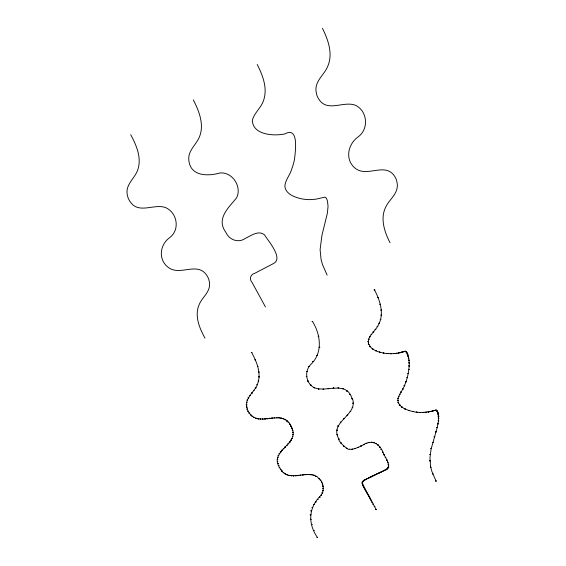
<?xml version="1.0" encoding="UTF-8"?>
<svg xmlns="http://www.w3.org/2000/svg" width="566" height="566" viewBox="0 0 566 566"><rect width="100%" height="100%" fill="white"/><g stroke="black" fill="none" stroke-linecap="round" stroke-linejoin="round"><path stroke-width="0.85" d="M374.487 289.905C380.239 300.758 384.944 315.029 377.6 326.299C374.536 332.016 366.938 336.664 368.544 343.958C368.381 343.909 368.261 344.156 368.303 344.305C368.402 344.751 369.096 344.602 368.968 344.128C371.812 352.731 388.545 354.91 397.82 353.113C400.594 353.347 403.848 350.276 406.367 352.031C410.548 359.177 409.303 368.261 407.697 375.987A61.453 59.43 0.4 0 1 404.895 384.54C403.141 390.094 398.308 394.481 397.799 400.403C398.775 407.711 407.322 410.272 413.484 411.68A42.556 40.816 -11.9 0 0 421.196 412.487C438.905 411.305 431.278 409.996 435.091 410.619C436.91 409.268 438.282 412.939 437.589 411.638M435.65 410.371L435.969 409.961L436.832 410.3L435.296 410.251L437.447 411.114L437.058 411.355L438.077 413.279L438.544 420.439L437.242 427.394L431.066 449.234L429.955 457.887L430.634 466.717L431.816 471.266L436.053 481.058M437.497 411.659C436.351 410.852 437.348 410.98 435.954 410.286M406.091 351.705L406.664 351.889L406.296 352.328L406.912 352.172L407.386 353.693L406.084 351.769M437.759 412.352C437.065 413.47 439.075 412.487 437.773 412.253M435.523 410.286L434.9 410.315L436.004 410.293M265.461 306.942L252.132 282.568C248.976 279.137 250.349 274.319 254.919 273.229L273.406 263.586C283.92 258.45 267.909 240.614 264.428 234.763C258.386 229.938 251.056 235.732 245.375 238.357C238.442 243.43 229.159 239.857 225.827 232.308C215.915 218.823 228.48 207.807 236.524 197.923C242.298 187.006 232.329 171.456 219.785 173.019C206.852 176.656 189.136 176.076 188.726 158.551C188.697 150.966 194.768 145.66 198.192 139.469C205.225 126.727 199.487 111.778 193.324 99.941M376.157 509.485L363.28 485.883L362.473 483.895L362.466 482.14L364.129 480.308L366.796 479.218L366.414 478.709L366.259 479.112L384.887 470.197C392.882 467.141 385.411 457.929 383.281 453.161C380.09 443.511 371.261 438.898 362.438 445.322C360.103 446.765 350.538 450.805 349.654 448.93C350.121 452.213 337.93 441.544 338.73 438.834C329.058 421.451 358.278 415.501 352.512 398.747C352.554 398.414 352.087 398.294 351.932 398.478C351.712 398.606 351.854 399.087 352.208 399.044C346.725 379.786 326.377 393.144 313.783 387.477C305.718 382.956 304.253 371.176 310.649 364.589C323.002 353.177 320.809 334.633 312.467 321.488M317.37 537.396C307.246 522.991 308.866 506.252 321.516 494.939C321.644 495.215 321.417 495.384 321.233 495.392C320.059 494.882 323.511 493.191 322.712 491.734A14.483 13.577 6.4 0 0 323.172 487.093L322.578 484.135A15.169 14.214 6.5 0 0 320.54 480.159C317.052 477.442 318.269 476.558 315.517 476.02C315.488 476.289 315.842 476.466 316.047 476.303C304.841 470.282 287.096 483.166 279.632 467.714C268.56 450.656 300.475 444.275 291.582 427.358C283.955 407.159 260.07 428.002 249.422 413.286A15.473 14.766 14.3 0 1 247.278 409.183L246.62 406.119A14.773 14.1 14.4 0 1 247.002 401.287C249.09 394.382 255.79 390.066 257.884 383.111C261.358 372.612 256.589 361.639 251.651 352.455M204.977 338.114C199.437 328.131 194.188 315.623 199.246 304.388C201.751 298.374 207.453 294.179 209.165 287.804A15.303 14.773 37.2 0 0 209.512 282.682L208.797 279.427A16.032 15.466 37.2 0 0 206.555 275.069C197.753 262.093 181.608 274.864 170.196 268.652C157.985 261.598 158.876 245.283 169.85 237.487C180.214 229.633 177.208 212.752 165.767 207.665C154.299 203.222 138.811 214.535 130.279 201.871A16.598 15.862 53.6 0 1 127.916 197.357L127.131 193.982A15.855 15.148 53.6 0 1 127.378 188.641C129.303 181.099 136.264 176.09 138.182 168.491C141.479 156.782 136.165 144.839 130.711 134.673M327.134 275.161L322.429 264.4L321.064 259.398L320.101 249.663L321.927 235.47L327.403 213.071L328.047 206.342L327.502 201.178L326.476 198.319L325.047 197.102L315.75 199.211L309.644 199.635A45.195 44.396 86.2 0 1 301.565 198.815C294.879 197.315 285.943 194.301 284.847 186.476C285.172 180.03 290.139 175.014 291.794 168.909A65.946 63.972 68.5 0 0 294.483 159.435C295.112 153.174 299.577 125.694 284.811 133.944C273.795 136.229 253.037 135.062 252.295 120.494C254.233 112.577 261.725 107.462 263.855 99.545C267.569 87.581 262.582 75.108 257.226 64.489M390.031 242.743C384.597 232.053 379.97 218.745 385.658 207.206C388.538 200.852 394.636 196.437 396.724 189.681A15.848 15.6 -60.1 0 0 397.318 184.283L396.731 180.858A16.591 16.336 -60.3 0 0 394.608 176.259C385.786 162.548 368.898 176.182 357.203 169.623C344.432 161.763 347.015 144.663 358.299 136.746C369.074 128.836 367.49 110.986 355.441 105.276C343.668 100.578 327.452 112.691 318.899 99.283A17.263 16.711 -85.4 0 1 316.663 94.529L315.998 90.97A16.478 15.954 -85.6 0 1 316.5 85.325C318.502 78.242 324.714 73.474 327.537 66.774C333.303 54.166 328.209 39.924 322.457 28.3M404.442 351.429C406.82 351.571 405.624 351.946 404.846 351.274C406.678 350.651 403.183 351.981 404.442 351.408M404.69 408.928L405.376 408.949L404.697 408.907M404.747 385.679L404.053 385.708L404.747 385.679M405.617 381.781L406.303 381.795L405.617 381.76M406.933 377.614L407.619 377.628L406.933 377.593M407.187 354.167L407.881 354.182L407.187 354.167M407.534 355.165L408.228 355.179L407.534 355.144M407.909 373.44L408.602 373.454L407.909 373.44M407.902 356.46L408.595 356.474L407.902 356.46M408.27 358.122L408.963 358.137L408.27 358.101M408.397 410.435L409.084 410.456L408.397 410.414M408.525 369.492L409.218 369.506L408.532 369.471M408.595 360.245L409.289 360.259L408.595 360.217M408.801 365.94L409.494 365.954L408.808 365.912M408.801 362.848L409.494 362.863L408.801 362.848M412.366 411.517L413.053 411.553L412.373 411.468M416.286 412.168L416.972 412.182L416.286 412.168M419.922 412.451L420.602 412.473L419.922 412.43M423.127 412.451L423.807 412.465L423.127 412.451M425.851 412.239L426.538 412.253L425.851 412.218M428.087 411.921L428.766 411.935L428.087 411.921M429.856 411.574L430.535 411.595L429.856 411.553M429.615 460.858L430.294 460.901L429.622 460.816M429.863 454.569L430.542 454.583L429.87 454.548M430.408 467.247L431.087 467.268L430.408 467.226M430.91 448.378L431.589 448.392L430.91 448.357M431.242 411.256L431.922 411.291L431.242 411.206M432.325 410.973L433.011 410.966L432.325 410.973M432.431 442.414L433.11 442.428L432.431 442.414M432.403 473.876L433.075 473.898L432.403 473.855M434.101 436.853L434.78 436.846L434.101 436.853M435.643 431.851L436.322 431.886L435.65 431.801M435.714 481.043L436.386 481.065L435.714 481.022M436.874 427.493L437.553 427.514L436.874 427.472M437.716 423.807L438.402 423.821L437.716 423.785M437.808 413.541L438.487 413.562L437.808 413.52M438.042 414.715L438.728 414.729L438.049 414.694M438.176 420.743L438.855 420.757L438.176 420.715M438.233 416.243L438.912 416.236L438.233 416.243M438.303 418.232L438.99 418.267L438.31 418.182M246.21 404.754L246.889 404.817L246.21 404.754M246.408 402.426L247.08 402.511L246.408 402.405M246.408 407.032L247.08 407.117L246.408 407.004M247.031 400.077L247.703 400.162L247.031 400.056M246.967 409.211L247.639 409.296L246.974 409.168M248.113 397.749L248.792 397.813L248.113 397.749M247.844 411.263L248.516 411.348L247.844 411.241M249.012 413.152L249.684 413.215L249.012 413.152M249.648 395.443L250.328 395.528L249.656 395.422M251.304 352.427L251.99 352.512L251.311 352.377M250.427 414.843L251.099 414.928L250.434 414.821M251.481 393.073L252.16 393.137L251.481 393.073M252.068 416.293L252.74 416.378L252.075 416.251M253.427 390.547L254.106 390.639L253.434 390.505M255.011 359.905L255.69 359.969L255.011 359.905M253.893 417.475L254.566 417.538L253.893 417.475M255.308 387.767L255.988 387.83L255.308 387.767M257.36 366.393L258.039 366.478L257.36 366.372M256.943 384.618L257.622 384.703L256.95 384.576M255.86 418.352L256.532 418.437L255.867 418.324M258.146 381.01L258.825 381.102L258.153 380.968M258.542 372.003L259.221 372.088L258.549 371.954M258.74 376.843L259.419 376.928L258.747 376.793M257.954 418.882L258.627 418.946L257.954 418.882M260.141 419.116L260.813 419.201L260.148 419.073M262.398 419.109L263.07 419.194L262.405 419.066M264.711 418.925L265.383 419.01L264.718 418.904M267.067 418.628L267.739 418.691L267.067 418.628M269.43 418.281L270.109 418.345L269.43 418.281M271.793 417.949L272.465 418.033L271.8 417.927M274.135 417.694L274.807 417.779L274.142 417.651M276.434 417.581L277.107 417.666L276.434 417.559M278.663 417.673L279.335 417.758L278.67 417.651M277.184 459.359L277.849 459.443L277.191 459.316M277.241 461.41L277.906 461.495L277.241 461.389M277.46 457.349L278.125 457.434L277.46 457.328M277.609 463.476L278.274 463.54L277.609 463.476M278.09 455.439L278.755 455.517L278.09 455.411M278.26 465.507L278.932 465.57L278.26 465.507M279.052 453.614L279.717 453.699L279.059 453.571M280.814 418.033L281.486 418.118L280.814 418.012M279.18 467.466L279.845 467.551L279.187 467.445M280.276 451.88L280.948 451.937L280.276 451.88M280.34 469.313L281.005 469.377L280.34 469.313M282.851 418.72L283.531 418.783L282.851 418.72M281.705 450.196L282.377 450.26L281.705 450.196M281.712 471.004L282.384 471.068L281.712 471.004M283.269 448.555L283.934 448.64L283.269 448.534M284.769 419.731L285.441 419.816L284.776 419.682M283.283 472.504L283.948 472.589L283.29 472.483M284.896 446.928L285.568 446.991L284.896 446.928M286.53 421.026L287.203 421.083L286.53 421.026M285.023 473.763L285.689 473.848L285.031 473.721M286.53 445.308L287.195 445.392L286.538 445.258M288.122 422.554L288.787 422.639L288.122 422.533M288.094 443.659L288.766 443.723L288.094 443.659M286.912 474.754L287.578 474.832L286.92 474.704M289.509 424.288L290.181 424.344L289.509 424.288M289.53 441.968L290.202 442.032L289.53 441.968M290.676 426.17L291.349 426.255L290.676 426.148M288.922 475.419L289.587 475.504L288.929 475.398M290.768 440.221L291.44 440.277L290.768 440.221M291.596 428.165L292.268 428.25L291.603 428.144M291.738 438.381L292.41 438.466L291.738 438.36M292.254 430.238L292.919 430.323L292.254 430.217M292.381 436.45L293.046 436.535L292.389 436.4M292.615 432.332L293.287 432.396L292.615 432.332M292.664 434.419L293.337 434.504L292.672 434.377M291.044 475.773L291.709 475.836L291.044 475.751M293.245 475.872L293.91 475.928L293.245 475.843M295.509 475.765L296.174 475.822L295.509 475.765M297.822 475.518L298.487 475.582L297.822 475.497M300.157 475.199L300.822 475.263L300.164 475.178M306.277 376.496L306.956 376.581L306.284 376.447M306.581 371.522L307.267 371.586L306.588 371.501M302.499 474.874L303.171 474.931L302.499 474.874M307.621 381.088L308.307 381.144L307.628 381.06M308.873 366.52L309.552 366.584L308.873 366.492M312.121 321.453L312.814 321.516L312.128 321.431M304.826 474.584L305.491 474.648L304.833 474.563M310.295 384.944L310.975 385.007L310.295 384.944M312.8 361.405L313.486 361.469L312.8 361.405M307.119 474.414L307.784 474.471L307.126 474.393M309.354 474.407L310.026 474.471L309.361 474.386M313.974 387.738L314.654 387.795L313.974 387.71M316.811 355.314L317.498 355.377L316.811 355.314M318.212 336.331L318.906 336.395L318.219 336.31M311.519 474.641L312.184 474.704L311.519 474.619M310.21 514.763L310.868 514.819L310.21 514.763M319.196 347.283L319.882 347.347L319.196 347.255M310.345 519.277L311.003 519.333L310.345 519.277M310.84 510.857L311.498 510.942L310.847 510.815M313.578 475.164L314.243 475.228L313.585 475.143M312.057 507.469L312.715 507.553L312.064 507.426M318.333 389.125L319.012 389.189L318.333 389.104M311.42 524.491L312.078 524.548L311.42 524.491M313.691 504.511L314.349 504.568L313.691 504.511M313.592 530.491L314.25 530.568L313.599 530.448M315.566 501.879L316.231 501.943L315.566 501.858M323.122 389.224L323.794 389.309L323.129 389.182M317.512 499.488L318.17 499.552L317.512 499.467M318.906 478.588L319.571 478.645L318.906 478.588M317.045 537.367L317.696 537.445L317.052 537.325M319.337 497.245L320.002 497.309L319.337 497.245M320.278 480.23L320.936 480.315L320.285 480.18M321.396 482.062L322.061 482.126L321.396 482.041M322.224 484.05L322.889 484.107L322.231 484.029M321.997 492.83L322.655 492.887L321.997 492.83M322.733 486.152L323.398 486.236L322.74 486.109M328.139 388.623L328.818 388.708L328.146 388.58M322.648 490.58L323.313 490.665L322.655 490.538M322.889 488.345L323.547 488.408L322.889 488.324M333.19 387.922L333.869 387.986L333.19 387.901M338.079 387.738L338.758 387.802L338.079 387.717M336.685 430.188L337.357 430.252L336.685 430.167M337.032 434.646L337.704 434.709L337.032 434.646M337.76 425.986L338.44 426.049L337.768 425.965M338.496 439.025L339.168 439.089L338.496 439.025M340.244 422.194L340.923 422.257L340.251 422.172M342.6 388.672L343.279 388.736L342.6 388.651M340.746 442.973L341.418 443.037L340.746 442.952M343.562 418.642L344.241 418.706L343.569 418.621M346.541 391.035L347.22 391.099L346.541 391.035M343.47 446.171L344.142 446.256L343.477 446.121M347.085 415.147L347.757 415.232L347.092 415.104M346.357 448.272L347.029 448.336L346.364 448.251M349.689 394.509L350.368 394.573L349.696 394.481M350.184 411.51L350.856 411.595L350.191 411.468M352.229 407.541L352.901 407.626L352.236 407.499M352.745 403.162L353.425 403.225L352.745 403.162M352.109 449.199L352.774 449.284L352.116 449.156M354.967 448.498L355.639 448.562L354.967 448.477M357.818 447.345L358.49 447.402L357.825 447.317M360.676 445.98L361.349 446.043L360.676 445.958M367.858 341.694L368.551 341.758L367.858 341.694M368.317 339.211L369.011 339.275L368.317 339.211M369.478 336.791L370.164 336.876L369.485 336.742M369.754 346.633L370.44 346.696L369.754 346.633M363.513 444.628L364.193 444.692L363.513 444.628M371.119 334.4L371.812 334.464L371.126 334.372M374.133 289.87L374.833 289.934L374.133 289.87M362.014 483.003L362.679 483.067L362.014 483.003M362.12 482.147L362.785 482.211L362.12 482.126M362.162 483.937L362.827 484.022L362.169 483.895M362.53 481.39L363.195 481.447L362.537 481.369M362.516 484.928L363.181 484.991L362.516 484.906M363.209 480.704L363.874 480.767L363.209 480.704M363.004 485.961L363.669 486.024L363.004 485.939M373.065 331.945L373.758 332.009L373.072 331.924M372.209 348.847L372.902 348.911L372.209 348.847M366.308 443.454L366.98 443.511L366.308 443.426M363.563 487.015L364.228 487.078L363.563 486.993M364.094 480.088L364.766 480.152L364.094 480.088M364.143 488.076L364.808 488.14L364.143 488.055M365.127 479.508L365.792 479.593L365.134 479.466M375.138 329.327L375.831 329.391L375.145 329.306M364.723 489.137L365.388 489.201L364.723 489.116M377.699 297.603L378.392 297.688L377.706 297.553M365.303 490.198L365.969 490.262L365.303 490.177M368.982 442.591L369.662 442.654L368.982 442.591M365.884 491.26L366.549 491.316L365.884 491.231M375.499 350.701L376.185 350.764L375.499 350.701M377.147 326.44L377.84 326.525L377.161 326.391M366.457 492.314L367.122 492.378L366.464 492.293M367.369 478.412L368.034 478.475L367.369 478.412M367.037 493.375L367.702 493.439L367.044 493.354M379.906 304.317L380.6 304.381L379.906 304.289M368.501 477.867L369.173 477.93L368.508 477.846M378.916 323.179L379.609 323.243L378.923 323.158M367.624 494.443L368.289 494.507L367.624 494.422M371.508 442.195L372.18 442.279L371.515 442.152M368.218 495.54L368.883 495.604L368.225 495.519M369.64 477.322L370.305 477.386L369.64 477.301M380.26 319.443L380.953 319.535L380.274 319.401M380.939 310.118L381.64 310.182L380.939 310.118M380.996 315.128L381.689 315.212L381.01 315.078M368.848 496.686L369.506 496.764L368.855 496.637M370.772 476.777L371.445 476.841L370.772 476.777M369.506 497.896L370.171 497.953L369.513 497.875M379.305 352.109L379.998 352.172L379.312 352.08M373.822 442.414L374.494 442.478L373.822 442.414M370.221 499.191L370.879 499.254L370.221 499.191M371.912 476.232L372.577 476.296L371.912 476.211M370.999 500.62L371.664 500.677L370.999 500.62M373.044 475.688L373.716 475.751L373.051 475.666M371.897 502.261L372.562 502.325L371.897 502.24M375.881 443.369L376.56 443.433L375.888 443.348M374.183 475.143L374.848 475.207L374.183 475.143M383.281 353.043L383.974 353.106L383.288 353.014M372.966 504.221L373.631 504.285L372.973 504.2M375.322 474.598L375.987 474.662L375.322 474.577M377.727 444.961L378.399 445.025L377.727 444.94M376.454 474.053L377.126 474.11L376.461 474.025M374.26 506.591L374.918 506.669L374.267 506.542M377.593 473.501L378.258 473.586L377.6 473.459M379.39 447.055L380.062 447.14L379.397 447.013M375.831 509.457L376.489 509.52L375.831 509.457M378.732 472.957L379.404 473.02L378.732 472.957M387.123 353.545L387.809 353.601L387.123 353.545M380.939 449.496L381.611 449.56L380.939 449.496M379.871 472.412L380.543 472.476L379.871 472.412M381.01 471.867L381.682 471.924L381.01 471.867M382.411 452.135L383.083 452.199L382.411 452.114M382.149 471.315L382.821 471.379L382.156 471.294M390.604 353.686L391.297 353.75L390.611 353.665M383.861 454.823L384.533 454.887L383.861 454.802M383.288 470.77L383.953 470.855L383.295 470.728M385.241 457.47L385.913 457.533L385.248 457.448M384.427 470.219L385.099 470.282L384.434 470.197M393.632 353.573L394.325 353.637L393.639 353.552M385.559 469.667L386.231 469.723L385.559 469.667M386.472 459.981L387.144 460.066L386.479 459.932M386.606 469.037L387.278 469.101L386.606 469.037M387.455 462.288L388.127 462.351L387.462 462.266M387.477 468.266L388.149 468.33L387.477 468.245M388.099 464.311L388.771 464.375L388.106 464.29M396.172 353.29L396.865 353.354L396.179 353.269M388.078 467.268L388.743 467.332L388.078 467.268M388.311 465.974L388.983 466.037L388.318 465.952M398.216 352.936L398.903 353L398.216 352.915M399.822 352.59L400.509 352.653L399.822 352.561M397.466 400.487L398.146 400.551L397.466 400.487M397.686 398.386L398.365 398.45L397.686 398.386M401.075 352.271L401.761 352.356L401.082 352.222M397.94 402.688L398.627 402.751L397.948 402.667M398.386 396.391L399.065 396.483L398.393 396.349M402.065 352.002L402.751 352.087L402.072 351.953M399.455 394.339L400.134 394.403L399.455 394.318M402.851 351.776C404.789 352.377 403.664 350.701 402.851 351.776M399.299 404.916L399.978 404.98L399.299 404.916M400.82 391.969L401.499 392.054L400.834 391.92M402.405 389.09L403.091 389.153L402.405 389.09M401.577 407.032L402.256 407.096L401.577 407.032"/></g></svg>
